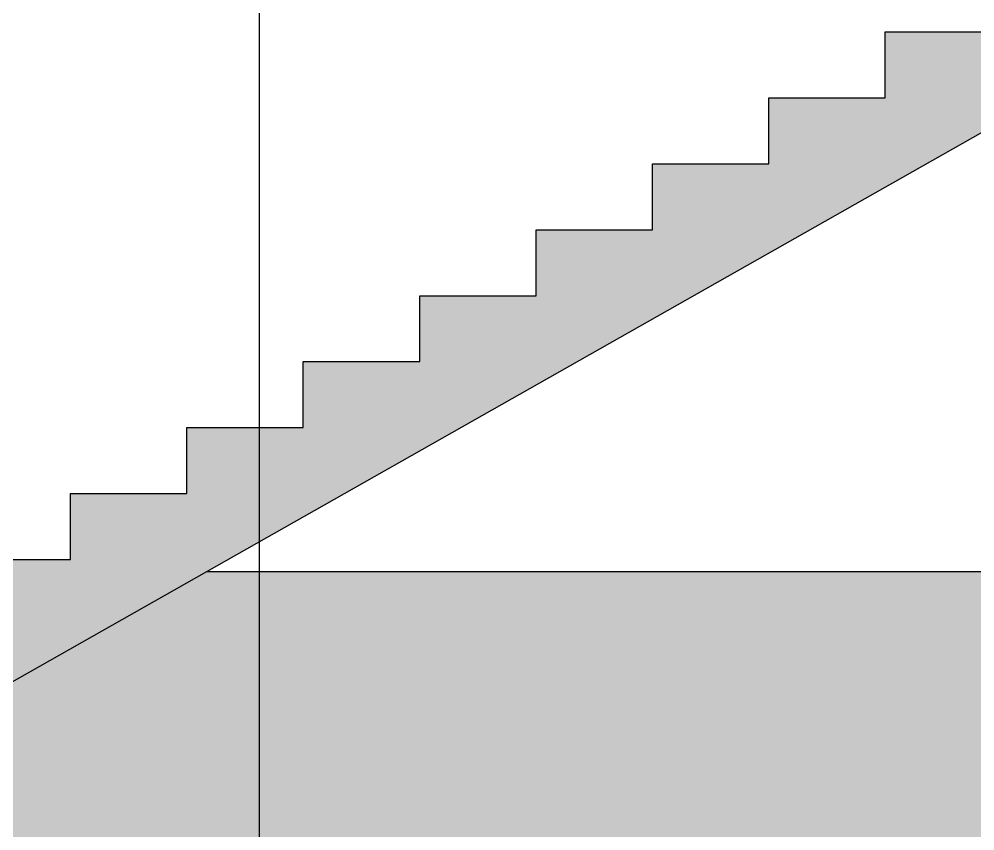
# Model space of a CAD drawing. Header units: millimetres. Extents: x 400392 to 401374, y 4543900 to 4544115.
# Drawn here: x 401320.437 to 401322.902, y 4543996.94 to 4543999.033 of the extents above; entities that cross this region are included whole.
import ezdxf

# ---------------------------------------------------------------- set-up
doc = ezdxf.new("R2010")
doc.units = ezdxf.units.MM
doc.linetypes.add('AKS', pattern=[3, 2.5, -0.25, 0, -0.25])
doc.linetypes.add('CIZGI', pattern=[0.4, 0.25, -0.15])
for name, color, linetype in [('aks prota', 2, 'AKS'), ('kesik prota', 2, 'CIZGI'), ('kesit prota', 1, 'Continuous'), ('kesit tarama prota', 252, 'Continuous')]:
    doc.layers.add(name, color=color, linetype=linetype)

# ---------------------------------------------------------------- blocks, each defined once
blk = doc.blocks.new('M-M Kesiti')
at = {"layer": 'kesit tarama prota'}
h = blk.add_hatch(color=256, dxfattribs=at)
h.dxf.hatch_style = 1
h.paths.add_polyline_path([(401539.0353, 4543993.9711), (401542.8819, 4543996.1511), (401542.8819, 4543996.3821), (401542.5839, 4543996.3821), (401542.5839, 4543996.2121), (401542.2839, 4543996.2121), (401542.2839, 4543996.0421), (401541.9839, 4543996.0421), (401541.9839, 4543995.872), (401541.6839, 4543995.872), (401541.6839, 4543995.702), (401541.3839, 4543995.702), (401541.3839, 4543995.532), (401541.0839, 4543995.532), (401541.0839, 4543995.362), (401540.7839, 4543995.362), (401540.7839, 4543995.192), (401540.4839, 4543995.192), (401540.4839, 4543995.022), (401540.1839, 4543995.022), (401540.1839, 4543994.8519), (401539.8839, 4543994.8519), (401539.8839, 4543994.6819), (401539.5839, 4543994.6819), (401539.5839, 4543994.5119), (401539.2839, 4543994.5119), (401539.2839, 4543994.3419), (401538.9839, 4543994.3419), (401538.9839, 4543994.1719), (401538.6839, 4543994.1719), (401538.6839, 4543994.0019), (401538.3839, 4543994.0019), (401538.3839, 4543993.8318), (401538.0839, 4543993.8318), (401538.0839, 4543993.6618), (401536.6211, 4543993.6618), (401536.6211, 4543993.4618), (401538.0239, 4543993.4618), (401538.0239, 4543989.0549), (401538.5249, 4543989.0549), (401538.5249, 4543992.7711), (401545.8375, 4543992.7711), (401545.8375, 4543993.9711), (401543.1839, 4543993.9711), (401543.1839, 4543996.5311), (401543.0013, 4543996.5311), (401543.0013, 4543996.4116), (401542.8819, 4543996.4116), (401542.8819, 4543993.9711)])
at = {"layer": 'aks prota', "ltscale": 10}
blk.add_line((401539.1711, 4543987.9784), (401539.1711, 4543997.6262), dxfattribs=at)
at = {"layer": 'kesik prota', "ltscale": 10}
blk.add_lwpolyline([(401538.0239, 4543993.4618), (401538.1366, 4543993.4618), (401539.0353, 4543993.9711)], dxfattribs=at)
at = {"layer": 'kesit prota', "color": 1}
for points in [[(401539.0353, 4543993.9711), (401542.8819, 4543993.9711), (401542.8819, 4543996.5311)], [(401538.3839, 4543994.0019), (401538.6839, 4543994.0019), (401538.6839, 4543994.1719), (401538.9839, 4543994.1719), (401538.9839, 4543994.3419), (401539.2839, 4543994.3419), (401539.2839, 4543994.5119), (401539.5839, 4543994.5119), (401539.5839, 4543994.6819), (401539.8839, 4543994.6819), (401539.8839, 4543994.8519), (401540.1839, 4543994.8519), (401540.1839, 4543995.022), (401540.4839, 4543995.022), (401540.4839, 4543995.192), (401540.7839, 4543995.192), (401540.7839, 4543995.362), (401541.0839, 4543995.362)], [(401539.0353, 4543993.9711), (401542.8819, 4543996.1511)]]:
    blk.add_lwpolyline(points, dxfattribs=at)

msp = doc.modelspace()

# ---------------------------------------------------------------- block references
msp.add_blockref('M-M Kesiti', (-218.1137, 3.6381))

doc.saveas('drawing.dxf')
